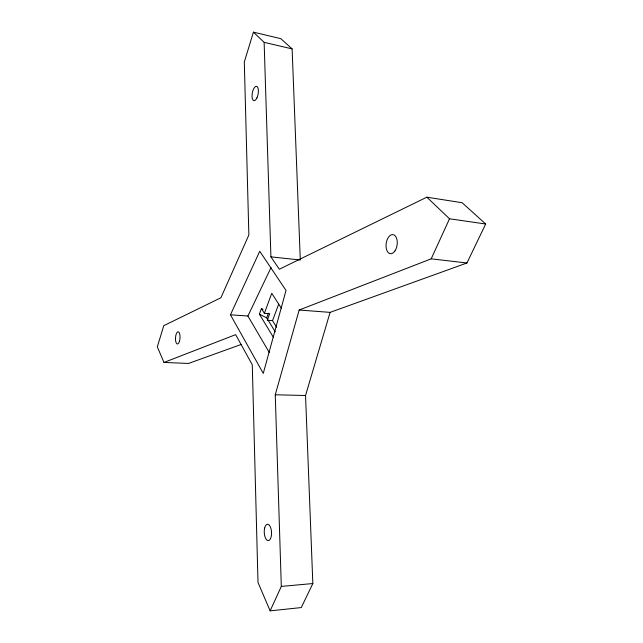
<?xml version="1.0" encoding="UTF-8"?>
<svg xmlns="http://www.w3.org/2000/svg" width="643" height="643" viewBox="0 0 643 643"><rect width="100%" height="100%" fill="white"/><g stroke="black" fill="none" stroke-linecap="round" stroke-linejoin="round"><path stroke-width="0.96" d="M466.947 262.995L330.084 312.377L305.546 395.509L312.836 583.539L301.278 607.571L270.132 610.85L281.312 586.416L275.26 394.778L299.164 310.022L431.196 258.832L466.947 262.995L485.682 224.013L462.156 202.73L426.831 197.184L279.351 269.224L270.912 256.862L264.136 42.35L253.422 32.15L244.308 61.993L248.857 235.016L220.903 297.773L163.78 325.671L157.318 346.85L163.973 362.443L188.544 363.448L241.205 344.447M273.388 337.286L259.386 314.162L261.436 308.536L263.067 309.363M267.271 320.278L269.698 313.728L264.386 313.342L271.748 293.304L281.538 308.487M275.244 331.812L266.692 317.875L268.428 313.189M276.635 327.263L272.528 320.632L278.668 304.235M431.196 258.832L449.521 218.781L426.831 197.184M230.443 314.805L259.748 251.26L286.022 290.435L263.276 373.39L230.443 314.805L247.901 316.026L269.224 352.412M247.901 316.026L271.033 267.592M163.973 362.443L235.651 334.649L252.273 364.774L258.004 582.462L270.132 610.85M281.312 586.416L312.836 583.539M275.26 394.778L305.546 395.509M268.147 320.335L272.528 320.632M299.164 310.022L330.084 312.377M270.912 256.862L300.297 259.989M449.521 218.781L485.682 224.013M264.136 42.35L292.123 48.892L300.257 258.992M253.422 32.15L280.846 38.684L292.123 48.892M259.386 314.162L266.692 317.875M261.436 308.536L264.386 313.342M256.999 97.744A7.306 2.966 -79.6 0 0 256.629 86.323A7.306 2.966 -79.6 0 0 252.024 96.41A7.306 2.966 -79.6 0 0 256.999 97.744M394.987 250.891A9.645 5.522 -82.1 0 0 393.918 234.888A9.645 5.522 -82.1 0 0 386.065 246.703A9.645 5.522 -82.1 0 0 394.987 250.891M179.437 341.441A6.157 2.267 -86.5 0 0 178.296 331.78A6.157 2.267 -86.5 0 0 175.571 340.469A6.157 2.267 -86.5 0 0 179.437 341.441M264.627 528.096A8.182 3.641 87.1 0 0 268.107 540.594A8.182 3.641 87.1 0 0 270.96 528.578A8.182 3.641 87.1 0 0 264.627 528.096"/></g></svg>
